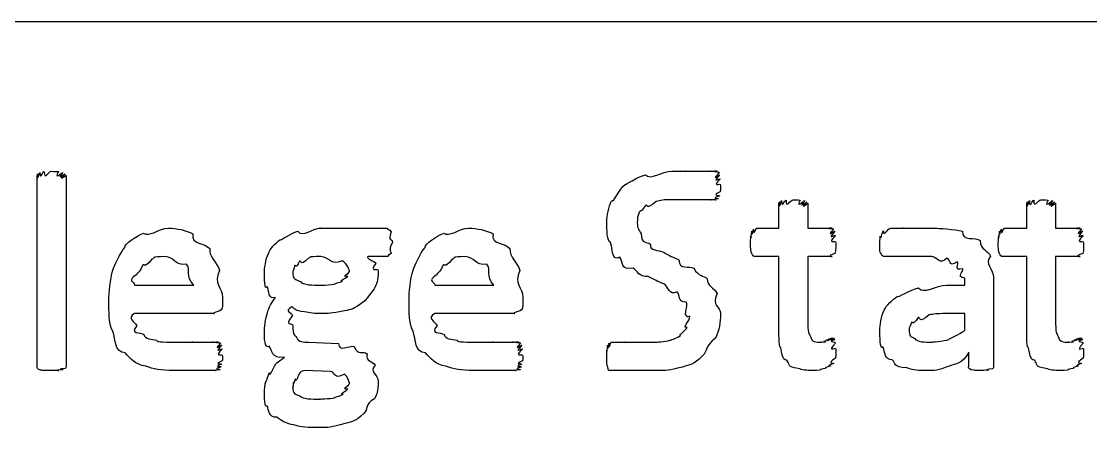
# Model space of a CAD drawing. Header units: millimetres. Extents: x 0 to 216, y 0 to 279.
# Drawn here: x 54.91 to 68.18, y 199.05 to 204.08 of the extents above; entities that cross this region are included whole.
import ezdxf

# ---------------------------------------------------------------- set-up
doc = ezdxf.new("R2010")
doc.units = ezdxf.units.MM
doc.layers.get('0').update_dxf_attribs({"linetype": 'CONTINUOUS'})

msp = doc.modelspace()

# ---------------------------------------------------------------- linework, layer by layer
at = {"color": 0}
for p, q in [((12.7, 204.082), (203.2, 204.082)), ((55.1106, 199.813), (55.1106, 202.172)), ((55.4687, 202.172), (55.4687, 199.813)), ((64.3103, 201.521), (64.3103, 201.83)), ((64.6688, 201.83), (64.6688, 201.521)), ((67.3834, 201.521), (67.3834, 201.83)), ((67.7414, 201.83), (67.7414, 201.521)), ((58.9097, 201.521), (59.4501, 201.521)), ((64.0348, 201.521), (64.3103, 201.521)), ((64.6688, 201.521), (64.9718, 201.521)), ((67.1079, 201.521), (67.3834, 201.521)), ((67.7414, 201.521), (68.0448, 201.521)), ((59.5161, 201.345), (59.5161, 201.345)), ((59.4554, 201.169), (59.213, 201.169)), ((64.3103, 201.169), (64.0292, 201.169)), ((64.3103, 200.276), (64.3103, 201.169)), ((64.9718, 201.169), (64.6688, 201.169)), ((64.6688, 201.169), (64.6688, 200.397)), ((67.3834, 201.169), (67.1022, 201.169)), ((67.3834, 200.276), (67.3834, 201.169)), ((68.0448, 201.169), (67.7414, 201.169)), ((67.7414, 201.169), (67.7414, 200.397)), ((58.9869, 200.992), (58.9869, 200.992)), ((66.6143, 200.816), (66.6143, 200.904)), ((66.9727, 200.91), (66.9727, 199.813)), ((56.3192, 200.816), (57.0523, 200.816)), ((60.0424, 200.816), (60.7755, 200.816)), ((66.3885, 200.816), (66.6143, 200.816)), ((57.4104, 200.667), (57.4104, 200.606)), ((61.1339, 200.667), (61.1339, 200.606)), ((57.3056, 200.463), (56.3192, 200.463)), ((61.0291, 200.463), (60.0424, 200.463)), ((63.5868, 200.463), (63.5868, 200.463)), ((66.6143, 200.463), (66.3773, 200.463)), ((66.6143, 200.254), (66.6143, 200.463)), ((58.4743, 200.11), (58.849, 200.094)), ((65.0159, 200.028), (65.0159, 200.028)), ((66.6641, 199.813), (66.6641, 199.984)), ((68.0889, 200.028), (68.0889, 200.028)), ((58.7446, 199.747), (58.4246, 199.758)), ((58.9869, 199.603), (58.9869, 199.603))]:
    msp.add_line(p, q, dxfattribs=at)
for points in [[(55.1106, 202.172), (55.1106, 202.08), (55.112, 202.186), (55.1159, 202.194)], [(55.1159, 202.194), (55.1215, 202.095), (55.1325, 202.207), (55.1438, 202.21)], [(55.1438, 202.21), (55.1462, 202.106), (55.1766, 202.222), (55.1988, 202.222)], [(55.1988, 202.222), (55.1946, 202.109), (55.2538, 202.227), (55.287, 202.227)], [(55.287, 202.227), (55.2648, 202.227), (55.353, 202.224), (55.3752, 202.222)], [(55.3752, 202.222), (55.3117, 202.106), (55.4193, 202.218), (55.4302, 202.21)], [(55.4302, 202.21), (55.3378, 202.095), (55.4535, 202.201), (55.4577, 202.194)], [(55.4577, 202.194), (55.3491, 202.08), (55.4687, 202.179), (55.4687, 202.172)], [(62.4018, 202.062), (62.399, 202.053), (62.5588, 202.157), (62.6551, 202.183)], [(62.6551, 202.183), (62.7119, 202.109), (62.8618, 202.227), (62.9804, 202.227)], [(62.9804, 202.227), (63.0054, 202.227), (63.0975, 202.227), (63.1567, 202.227)], [(63.1567, 202.227), (63.1239, 202.227), (63.27, 202.227), (63.3222, 202.227)], [(63.3222, 202.227), (63.3444, 202.227), (63.4189, 202.227), (63.4601, 202.227)], [(63.4601, 202.227), (63.4284, 202.227), (63.5317, 202.227), (63.5427, 202.227)], [(63.5427, 202.227), (63.4545, 202.227), (63.5663, 202.222), (63.5702, 202.21)], [(63.5702, 202.21), (63.4615, 202.091), (63.5758, 202.191), (63.5758, 202.178)], [(63.5758, 202.178), (63.4654, 202.064), (63.5811, 202.15), (63.5811, 202.128)], [(63.5811, 202.128), (63.4683, 202.025), (63.5868, 202.085), (63.5868, 202.056)], [(62.2363, 201.863), (62.2558, 201.83), (62.3316, 202.009), (62.4018, 202.062)], [(63.5811, 201.973), (63.4654, 201.918), (63.5787, 201.932), (63.5758, 201.918)], [(63.5868, 202.056), (63.5868, 201.965), (63.584, 201.998), (63.5811, 201.973)], [(62.1757, 201.599), (62.1757, 201.672), (62.1951, 201.786), (62.2363, 201.863)], [(62.7874, 201.852), (62.6498, 201.731), (62.6911, 201.825), (62.6551, 201.803)], [(62.9804, 201.874), (62.8731, 201.874), (62.8428, 201.866), (62.7874, 201.852)], [(63.1899, 201.874), (63.0245, 201.874), (63.0576, 201.874), (62.9804, 201.874)], [(63.3497, 201.874), (63.2672, 201.874), (63.252, 201.874), (63.1899, 201.874)], [(63.4601, 201.874), (63.3554, 201.874), (63.3938, 201.874), (63.3497, 201.874)], [(63.5317, 201.874), (63.4175, 201.874), (63.4929, 201.874), (63.4601, 201.874)], [(63.5593, 201.885), (63.4436, 201.874), (63.5427, 201.874), (63.5317, 201.874)], [(63.5758, 201.918), (63.4573, 201.888), (63.5663, 201.892), (63.5593, 201.885)], [(64.3103, 201.83), (64.3103, 201.731), (64.3117, 201.839), (64.316, 201.847)], [(64.316, 201.847), (64.3213, 201.745), (64.3322, 201.859), (64.3435, 201.863)], [(64.3435, 201.863), (64.346, 201.753), (64.3763, 201.869), (64.3985, 201.869)], [(64.3985, 201.869), (64.3943, 201.756), (64.4536, 201.874), (64.4867, 201.874)], [(64.4867, 201.874), (64.4645, 201.874), (64.5527, 201.871), (64.5749, 201.869)], [(64.5749, 201.869), (64.5114, 201.753), (64.619, 201.866), (64.6299, 201.863)], [(64.6299, 201.863), (64.5375, 201.745), (64.6536, 201.854), (64.6575, 201.847)], [(64.6575, 201.847), (64.5488, 201.731), (64.6688, 201.833), (64.6688, 201.83)], [(67.3834, 201.83), (67.3834, 201.731), (67.3848, 201.839), (67.3887, 201.847)], [(67.3887, 201.847), (67.3943, 201.745), (67.4053, 201.859), (67.4165, 201.863)], [(67.4165, 201.863), (67.419, 201.753), (67.4494, 201.869), (67.4716, 201.869)], [(67.4716, 201.869), (67.4673, 201.756), (67.5266, 201.874), (67.5598, 201.874)], [(67.5598, 201.874), (67.5375, 201.874), (67.6257, 201.871), (67.648, 201.869)], [(67.648, 201.869), (67.5845, 201.753), (67.6921, 201.866), (67.703, 201.863)], [(67.703, 201.863), (67.6106, 201.745), (67.7263, 201.854), (67.7305, 201.847)], [(67.7305, 201.847), (67.6219, 201.731), (67.7414, 201.833), (67.7414, 201.83)], [(62.5782, 201.72), (62.5464, 201.623), (62.556, 201.659), (62.556, 201.626)], [(62.6551, 201.803), (62.5796, 201.687), (62.5962, 201.753), (62.5782, 201.72)], [(62.2198, 201.345), (62.1757, 201.356), (62.1757, 201.5), (62.1757, 201.599)], [(62.556, 201.626), (62.5464, 201.524), (62.5697, 201.502), (62.6001, 201.456)], [(56.1979, 201.284), (56.1936, 201.323), (56.3369, 201.42), (56.4293, 201.461)], [(56.4293, 201.461), (56.4956, 201.403), (56.6237, 201.521), (56.738, 201.521)], [(56.738, 201.521), (56.8441, 201.521), (56.9556, 201.497), (57.041, 201.45)], [(57.041, 201.45), (57.0135, 201.312), (57.1955, 201.345), (57.2505, 201.268)], [(58.1215, 201.378), (58.1187, 201.356), (58.2567, 201.461), (58.342, 201.483)], [(58.342, 201.483), (58.4094, 201.403), (58.5241, 201.521), (58.6232, 201.521)], [(58.6232, 201.521), (58.5639, 201.521), (58.728, 201.521), (58.7721, 201.521)], [(58.7721, 201.521), (58.7735, 201.521), (58.8656, 201.521), (58.9097, 201.521)], [(59.4501, 201.521), (59.4349, 201.521), (59.4886, 201.506), (59.4995, 201.477)], [(59.4995, 201.477), (59.4568, 201.345), (59.5161, 201.403), (59.5161, 201.345)], [(59.9211, 201.284), (59.9172, 201.323), (60.0604, 201.42), (60.1528, 201.461)], [(60.1528, 201.461), (60.2188, 201.403), (60.3472, 201.521), (60.4615, 201.521)], [(60.4615, 201.521), (60.5677, 201.521), (60.6792, 201.497), (60.7646, 201.45)], [(60.7646, 201.45), (60.737, 201.312), (60.9191, 201.345), (60.9741, 201.268)], [(62.6001, 201.456), (62.6057, 201.312), (62.6678, 201.363), (62.7158, 201.323)], [(63.9632, 201.428), (63.9643, 201.363), (63.9699, 201.468), (63.9741, 201.483)], [(63.9741, 201.483), (63.9755, 201.392), (63.9879, 201.506), (63.996, 201.511)], [(63.996, 201.511), (63.9932, 201.403), (64.0196, 201.521), (64.0348, 201.521)], [(64.9718, 201.521), (64.8751, 201.521), (64.9841, 201.517), (64.9884, 201.511)], [(64.9884, 201.511), (64.8864, 201.392), (65.0007, 201.497), (65.005, 201.483)], [(65.005, 201.483), (64.8945, 201.363), (65.0102, 201.45), (65.0102, 201.428)], [(65.5669, 201.422), (65.5726, 201.359), (65.5863, 201.466), (65.6057, 201.488)], [(65.6057, 201.488), (65.6086, 201.403), (65.6551, 201.521), (65.6992, 201.521)], [(65.6992, 201.521), (65.6967, 201.521), (65.7945, 201.521), (65.8537, 201.521)], [(65.8537, 201.521), (65.8153, 201.521), (65.9751, 201.521), (66.0411, 201.521)], [(66.0411, 201.521), (66.0686, 201.521), (66.1804, 201.521), (66.2506, 201.521)], [(66.2506, 201.521), (66.27, 201.521), (66.4944, 201.508), (66.5868, 201.483)], [(66.5868, 201.483), (66.5716, 201.352), (66.7523, 201.418), (66.8073, 201.367)], [(67.0359, 201.428), (67.0373, 201.363), (67.0429, 201.468), (67.0472, 201.483)], [(67.0472, 201.483), (67.0486, 201.392), (67.0609, 201.506), (67.0691, 201.511)], [(67.0691, 201.511), (67.0662, 201.403), (67.0927, 201.521), (67.1079, 201.521)], [(68.0448, 201.521), (67.9482, 201.521), (68.0572, 201.517), (68.0614, 201.511)], [(68.0614, 201.511), (67.9595, 201.392), (68.0738, 201.497), (68.078, 201.483)], [(68.078, 201.483), (67.9676, 201.363), (68.0833, 201.45), (68.0833, 201.428)], [(57.9783, 201.208), (57.9974, 201.264), (58.0623, 201.334), (58.1215, 201.378)], [(59.5161, 201.345), (59.4568, 201.224), (59.5104, 201.236), (59.4995, 201.208)], [(62.3355, 201.163), (62.2335, 201.099), (62.2487, 201.275), (62.2198, 201.345)], [(62.7158, 201.323), (62.7006, 201.235), (62.8177, 201.253), (62.8812, 201.224)], [(63.9576, 201.345), (63.9576, 201.319), (63.959, 201.406), (63.9632, 201.428)], [(63.9741, 201.208), (63.9576, 201.224), (63.9576, 201.282), (63.9576, 201.345)], [(65.0102, 201.428), (64.8974, 201.319), (65.0159, 201.378), (65.0159, 201.345)], [(65.0159, 201.345), (65.0159, 201.224), (65.0117, 201.236), (65.005, 201.208)], [(65.5616, 201.323), (65.5616, 201.315), (65.563, 201.4), (65.5669, 201.422)], [(65.5616, 201.257), (65.5616, 201.249), (65.5616, 201.301), (65.5616, 201.323)], [(66.8073, 201.367), (66.8031, 201.249), (66.9078, 201.252), (66.9339, 201.174)], [(67.0306, 201.345), (67.0306, 201.319), (67.032, 201.406), (67.0359, 201.428)], [(67.0472, 201.208), (67.0306, 201.224), (67.0306, 201.282), (67.0306, 201.345)], [(68.0833, 201.428), (67.9704, 201.319), (68.0889, 201.378), (68.0889, 201.345)], [(68.0889, 201.345), (68.0889, 201.224), (68.0847, 201.236), (68.078, 201.208)], [(56.049, 201.003), (56.0684, 201.05), (56.1344, 201.208), (56.1979, 201.284)], [(56.6939, 201.169), (56.5203, 201.169), (56.581, 201.158), (56.534, 201.136)], [(56.9641, 201.075), (56.818, 201.05), (56.8152, 201.169), (56.6939, 201.169)], [(57.2505, 201.268), (57.241, 201.158), (57.3458, 201.1), (57.3719, 200.998)], [(57.9286, 200.981), (57.9286, 201.01), (57.9452, 201.141), (57.9783, 201.208)], [(58.6285, 201.169), (58.4535, 201.169), (58.5184, 201.163), (58.4743, 201.152)], [(58.8931, 201.119), (58.7446, 201.05), (58.7417, 201.169), (58.6285, 201.169)], [(59.213, 201.169), (59.1855, 201.143), (59.2928, 201.115), (59.3122, 201.086)], [(59.4995, 201.208), (59.4349, 201.169), (59.4734, 201.169), (59.4554, 201.169)], [(59.7726, 201.003), (59.7916, 201.05), (59.8579, 201.208), (59.9211, 201.284)], [(60.4174, 201.169), (60.2439, 201.169), (60.3042, 201.158), (60.2576, 201.136)], [(60.6873, 201.075), (60.5413, 201.05), (60.5384, 201.169), (60.4174, 201.169)], [(60.9741, 201.268), (60.9646, 201.158), (61.069, 201.1), (61.0955, 200.998)], [(62.8812, 201.224), (62.9433, 201.176), (63.0054, 201.163), (63.0686, 201.13)], [(64.0292, 201.169), (63.9822, 201.169), (63.9879, 201.181), (63.9741, 201.208)], [(65.005, 201.208), (64.8836, 201.169), (64.9855, 201.169), (64.9718, 201.169)], [(65.5782, 201.208), (65.5645, 201.209), (65.5645, 201.238), (65.5616, 201.257)], [(65.6001, 201.18), (65.5796, 201.182), (65.5849, 201.196), (65.5782, 201.208)], [(65.6276, 201.169), (65.5948, 201.169), (65.6071, 201.172), (65.6001, 201.18)], [(65.6992, 201.169), (65.6195, 201.169), (65.6414, 201.169), (65.6276, 201.169)], [(65.8206, 201.169), (65.6855, 201.169), (65.7324, 201.169), (65.6992, 201.169)], [(65.986, 201.169), (65.8992, 201.169), (65.8675, 201.169), (65.8206, 201.169)], [(66.2065, 201.169), (66.0273, 201.169), (66.052, 201.169), (65.986, 201.169)], [(66.3938, 201.152), (66.3004, 201.05), (66.2795, 201.169), (66.2065, 201.169)], [(66.9339, 201.174), (66.8542, 201.094), (66.9727, 201.009), (66.9727, 200.91)], [(67.1022, 201.169), (67.0553, 201.169), (67.0609, 201.181), (67.0472, 201.208)], [(68.078, 201.208), (67.9566, 201.169), (68.0586, 201.169), (68.0448, 201.169)], [(56.4183, 201.059), (56.3658, 200.948), (56.3644, 200.992), (56.3467, 200.948)], [(56.534, 201.136), (56.4293, 201.01), (56.4515, 201.091), (56.4183, 201.059)], [(57.0523, 200.816), (56.939, 200.926), (57.0258, 201.012), (56.9641, 201.075)], [(58.3036, 201.059), (58.2814, 200.955), (58.2814, 201.012), (58.2814, 200.987)], [(58.3639, 201.114), (58.3103, 200.999), (58.3173, 201.081), (58.3036, 201.059)], [(58.4743, 201.152), (58.3653, 201.032), (58.3928, 201.132), (58.3639, 201.114)], [(58.9869, 200.992), (58.9869, 200.988), (58.9552, 201.089), (58.8931, 201.119)], [(59.3122, 201.086), (59.2212, 200.97), (59.3397, 201.031), (59.3397, 200.998)], [(60.1416, 201.059), (60.0893, 200.948), (60.0879, 200.992), (60.0699, 200.948)], [(60.2576, 201.136), (60.1528, 201.01), (60.1747, 201.091), (60.1416, 201.059)], [(60.7755, 200.816), (60.6626, 200.926), (60.7494, 201.012), (60.6873, 201.075)], [(62.5009, 201.025), (62.3327, 200.995), (62.3866, 201.111), (62.3355, 201.163)], [(63.0686, 201.13), (63.0714, 200.995), (63.197, 201.065), (63.2562, 201.025)], [(66.5208, 201.103), (66.4023, 201.028), (66.445, 201.141), (66.3938, 201.152)], [(66.5925, 201.02), (66.4683, 200.984), (66.5536, 201.081), (66.5208, 201.103)], [(55.9992, 200.634), (55.9992, 200.713), (56.0158, 200.893), (56.049, 201.003)], [(56.3467, 200.948), (56.2116, 200.863), (56.3192, 200.863), (56.3192, 200.816)], [(57.3719, 200.998), (57.2918, 200.834), (57.4104, 200.784), (57.4104, 200.667)], [(57.9617, 200.799), (57.9286, 200.739), (57.9286, 200.911), (57.9286, 200.981)], [(58.2814, 200.987), (58.2814, 200.878), (58.3117, 200.893), (58.3752, 200.86)], [(58.8987, 200.866), (58.8395, 200.867), (58.9499, 200.904), (58.965, 200.926)], [(58.965, 200.926), (58.8684, 200.911), (58.9869, 200.97), (58.9869, 200.992)], [(59.3397, 200.998), (59.3397, 200.852), (59.3231, 200.838), (59.2899, 200.772)], [(59.7228, 200.634), (59.7228, 200.713), (59.7394, 200.893), (59.7726, 201.003)], [(60.0699, 200.948), (59.9352, 200.863), (60.0424, 200.863), (60.0424, 200.816)], [(61.0955, 200.998), (61.0154, 200.834), (61.1339, 200.784), (61.1339, 200.667)], [(62.6883, 200.921), (62.5725, 200.918), (62.563, 200.988), (62.5009, 201.025)], [(62.8812, 200.833), (62.8177, 200.856), (62.7546, 200.89), (62.6883, 200.921)], [(63.2562, 201.025), (63.3113, 200.918), (63.3734, 200.944), (63.4213, 200.893)], [(66.6143, 200.904), (66.4986, 200.918), (66.6062, 200.987), (66.5925, 201.02)], [(58.0665, 200.662), (57.9755, 200.635), (57.9864, 200.747), (57.9617, 200.799)], [(58.3752, 200.86), (58.4055, 200.816), (58.5241, 200.816), (58.6341, 200.816)], [(58.6341, 200.816), (58.6962, 200.816), (58.7498, 200.819), (58.7939, 200.827)], [(58.7939, 200.827), (58.7844, 200.834), (58.8726, 200.851), (58.8987, 200.866)], [(59.2899, 200.772), (59.1552, 200.603), (59.2088, 200.648), (59.1467, 200.601)], [(63.0467, 200.733), (62.9433, 200.679), (62.9433, 200.802), (62.8812, 200.833)], [(63.4213, 200.893), (63.4104, 200.816), (63.5123, 200.78), (63.5427, 200.711)], [(65.7821, 200.678), (65.7779, 200.653), (65.9377, 200.761), (66.0411, 200.783)], [(66.0411, 200.783), (66.1017, 200.697), (66.2587, 200.816), (66.3885, 200.816)], [(57.967, 200.474), (57.9797, 200.54), (58.0249, 200.606), (58.0665, 200.662)], [(63.1624, 200.606), (63.0382, 200.606), (63.0936, 200.696), (63.0467, 200.733)], [(63.5427, 200.711), (63.4683, 200.558), (63.5868, 200.558), (63.5868, 200.463)], [(65.6167, 200.507), (65.6389, 200.562), (65.7119, 200.634), (65.7821, 200.678)], [(56.049, 200.248), (55.9992, 200.312), (55.9992, 200.487), (55.9992, 200.634)], [(57.4104, 200.606), (57.4104, 200.507), (57.3994, 200.518), (57.3775, 200.496)], [(58.2704, 200.546), (58.16, 200.488), (58.2757, 200.481), (58.2757, 200.441)], [(58.4246, 200.485), (58.3103, 200.496), (58.3061, 200.524), (58.2704, 200.546)], [(59.1467, 200.601), (59.031, 200.51), (59.0091, 200.521), (58.9209, 200.496)], [(59.7726, 200.248), (59.7228, 200.312), (59.7228, 200.487), (59.7228, 200.634)], [(61.1339, 200.606), (61.1339, 200.507), (61.123, 200.518), (61.1008, 200.496)], [(63.2065, 200.43), (63.0975, 200.393), (63.1913, 200.558), (63.1624, 200.606)], [(65.5616, 200.265), (65.5616, 200.305), (65.5796, 200.437), (65.6167, 200.507)], [(56.3192, 200.463), (56.2116, 200.408), (56.3273, 200.358), (56.3467, 200.314)], [(57.3775, 200.496), (57.2477, 200.463), (57.3306, 200.463), (57.3056, 200.463)], [(57.9286, 200.237), (57.9286, 200.283), (57.9409, 200.404), (57.967, 200.474)], [(58.2757, 200.441), (58.1628, 200.294), (58.2814, 200.361), (58.2814, 200.314)], [(58.6341, 200.463), (58.5597, 200.463), (58.4909, 200.47), (58.4246, 200.485)], [(58.9209, 200.496), (58.7403, 200.463), (58.7403, 200.463), (58.6341, 200.463)], [(60.0424, 200.463), (59.9352, 200.408), (60.0509, 200.358), (60.0699, 200.314)], [(61.1008, 200.496), (60.9713, 200.463), (61.0538, 200.463), (61.0291, 200.463)], [(63.1733, 200.292), (63.0975, 200.272), (63.2065, 200.378), (63.2065, 200.43)], [(63.5868, 200.463), (63.5868, 200.353), (63.5663, 200.254), (63.5261, 200.165)], [(64.6688, 200.397), (64.6659, 200.206), (64.6797, 200.229), (64.7016, 200.182)], [(66.0358, 200.414), (65.9585, 200.298), (65.9709, 200.378), (65.9529, 200.353)], [(66.1734, 200.447), (66.0315, 200.327), (66.0714, 200.428), (66.0358, 200.414)], [(66.3773, 200.463), (66.263, 200.463), (66.2312, 200.458), (66.1734, 200.447)], [(67.7414, 200.397), (67.739, 200.206), (67.7527, 200.229), (67.7746, 200.182)], [(56.2031, 199.978), (56.0684, 199.978), (56.0846, 200.141), (56.049, 200.248)], [(56.3467, 200.314), (56.2487, 200.206), (56.3933, 200.237), (56.4349, 200.204)], [(58.2814, 200.314), (58.2814, 200.188), (58.2979, 200.206), (58.3311, 200.165)], [(59.9267, 199.978), (59.7916, 199.978), (59.8082, 200.141), (59.7726, 200.248)], [(60.0699, 200.314), (59.9722, 200.206), (60.1169, 200.237), (60.1581, 200.204)], [(63.0908, 200.193), (63.0576, 200.194), (63.1543, 200.255), (63.1733, 200.292)], [(64.3322, 200.044), (64.3103, 200.014), (64.3103, 200.188), (64.3103, 200.276)], [(65.6001, 200.05), (65.5616, 200.014), (65.5616, 200.183), (65.5616, 200.265)], [(65.9529, 200.353), (65.9211, 200.25), (65.9253, 200.305), (65.9253, 200.276)], [(65.9253, 200.276), (65.9211, 200.168), (65.9486, 200.183), (65.997, 200.154)], [(66.4161, 200.144), (66.4284, 200.157), (66.5441, 200.206), (66.6143, 200.254)], [(67.4053, 200.044), (67.3834, 200.014), (67.3834, 200.188), (67.3834, 200.276)], [(56.4349, 200.204), (56.4473, 200.144), (56.5284, 200.15), (56.5947, 200.133)], [(56.5947, 200.133), (56.5796, 200.11), (56.7408, 200.11), (56.8371, 200.11)], [(56.8371, 200.11), (56.8702, 200.11), (56.9817, 200.11), (57.041, 200.11)], [(57.041, 200.11), (56.9874, 200.11), (57.1486, 200.11), (57.1899, 200.11)], [(57.1899, 200.11), (57.1899, 200.11), (57.2685, 200.11), (57.2946, 200.11)], [(57.2946, 200.11), (57.2453, 200.11), (57.3458, 200.11), (57.361, 200.11)], [(57.361, 200.11), (57.2699, 200.11), (57.3786, 200.106), (57.3828, 200.099)], [(57.9893, 200.061), (57.9286, 200.014), (57.9286, 200.174), (57.9286, 200.237)], [(58.3311, 200.165), (58.3501, 200.11), (58.4151, 200.11), (58.4743, 200.11)], [(60.1581, 200.204), (60.1708, 200.144), (60.252, 200.15), (60.3179, 200.133)], [(60.3179, 200.133), (60.3031, 200.11), (60.4643, 200.11), (60.5607, 200.11)], [(60.5607, 200.11), (60.5938, 200.11), (60.7053, 200.11), (60.7646, 200.11)], [(60.7646, 200.11), (60.7109, 200.11), (60.8722, 200.11), (60.9134, 200.11)], [(60.9134, 200.11), (60.9134, 200.11), (60.9921, 200.11), (61.0182, 200.11)], [(61.0182, 200.11), (60.9685, 200.11), (61.069, 200.11), (61.0842, 200.11)], [(61.0842, 200.11), (60.9935, 200.11), (61.1022, 200.106), (61.1064, 200.099)], [(62.2032, 200.099), (62.2004, 199.992), (62.2198, 200.11), (62.2307, 200.11)], [(62.2307, 200.11), (62.2268, 200.11), (62.2653, 200.11), (62.2914, 200.11)], [(62.2914, 200.11), (62.2819, 200.11), (62.3577, 200.11), (62.4018, 200.11)], [(62.4018, 200.11), (62.3743, 200.11), (62.5038, 200.11), (62.5669, 200.11)], [(62.5669, 200.11), (62.6166, 200.11), (62.702, 200.11), (62.7874, 200.11)], [(62.7874, 200.11), (62.7627, 200.11), (62.9059, 200.117), (62.9585, 200.133)], [(62.9585, 200.133), (62.9832, 200.139), (63.0534, 200.167), (63.0908, 200.193)], [(63.5261, 200.165), (63.3885, 200.058), (63.4298, 200.002), (63.3607, 199.94)], [(64.7016, 200.182), (64.7139, 200.11), (64.7707, 200.11), (64.8339, 200.11)], [(64.8339, 200.11), (64.7982, 200.11), (64.8741, 200.112), (64.8892, 200.116)], [(64.8892, 200.116), (64.8286, 200.121), (64.9168, 200.128), (64.9277, 200.133)], [(64.9277, 200.133), (64.8533, 200.133), (64.9524, 200.145), (64.9609, 200.149)], [(64.9609, 200.149), (64.8727, 200.144), (64.9799, 200.16), (64.9884, 200.16)], [(64.9884, 200.16), (64.8836, 200.144), (64.9951, 200.157), (64.9993, 200.154)], [(64.9993, 200.154), (64.8903, 200.139), (65.005, 200.149), (65.005, 200.138)], [(65.005, 200.138), (64.8945, 200.121), (65.0102, 200.117), (65.0102, 200.099)], [(65.997, 200.154), (66.0206, 200.11), (66.1197, 200.11), (66.2122, 200.11)], [(66.2122, 200.11), (66.1857, 200.11), (66.3526, 200.121), (66.4161, 200.144)], [(67.7746, 200.182), (67.787, 200.11), (67.8438, 200.11), (67.9069, 200.11)], [(67.9069, 200.11), (67.8713, 200.11), (67.9468, 200.112), (67.9619, 200.116)], [(67.9619, 200.116), (67.9016, 200.121), (67.9898, 200.128), (68.0007, 200.133)], [(68.0007, 200.133), (67.9263, 200.133), (68.0254, 200.145), (68.0339, 200.149)], [(68.0339, 200.149), (67.9457, 200.144), (68.053, 200.16), (68.0614, 200.16)], [(68.0614, 200.16), (67.9566, 200.144), (68.0681, 200.157), (68.0724, 200.154)], [(68.0724, 200.154), (67.9633, 200.139), (68.078, 200.149), (68.078, 200.138)], [(68.078, 200.138), (67.9676, 200.121), (68.0833, 200.117), (68.0833, 200.099)], [(56.4568, 199.813), (56.3217, 199.831), (56.2723, 199.904), (56.2031, 199.978)], [(57.3828, 200.099), (57.2809, 199.981), (57.3952, 200.086), (57.3994, 200.072)], [(57.3994, 200.072), (57.2893, 199.956), (57.4051, 200.044), (57.4051, 200.022)], [(57.4051, 200.022), (57.2918, 199.912), (57.4104, 199.973), (57.4104, 199.94)], [(58.1766, 199.923), (58.0087, 199.904), (58.0291, 200.006), (57.9893, 200.061)], [(58.849, 200.094), (58.8465, 199.978), (58.9827, 200.077), (59.0419, 200.055)], [(59.0419, 200.055), (59.086, 199.937), (59.1577, 200.007), (59.2018, 199.967)], [(60.1804, 199.813), (60.0452, 199.831), (59.9955, 199.904), (59.9267, 199.978)], [(61.1064, 200.099), (61.0044, 199.981), (61.1188, 200.086), (61.123, 200.072)], [(61.123, 200.072), (61.0126, 199.956), (61.1283, 200.044), (61.1283, 200.022)], [(61.1283, 200.022), (61.0154, 199.912), (61.1339, 199.973), (61.1339, 199.94)], [(62.1757, 200.011), (62.1785, 199.952), (62.1827, 200.057), (62.1866, 200.072)], [(62.1757, 199.923), (62.1757, 199.904), (62.1757, 199.989), (62.1757, 200.011)], [(62.1866, 200.072), (62.1894, 199.981), (62.1993, 200.095), (62.2032, 200.099)], [(64.4095, 199.885), (64.3435, 199.886), (64.3502, 199.981), (64.3322, 200.044)], [(65.0102, 200.099), (64.8974, 199.967), (65.0159, 200.057), (65.0159, 200.028)], [(65.0159, 200.028), (65.0159, 199.89), (65.0131, 199.941), (65.0102, 199.912)], [(65.7158, 199.89), (65.6167, 199.89), (65.629, 199.987), (65.6001, 200.05)], [(66.6641, 199.984), (66.5759, 199.831), (66.5095, 199.849), (66.4214, 199.813)], [(67.4825, 199.885), (67.4165, 199.886), (67.4232, 199.981), (67.4053, 200.044)], [(68.0833, 200.099), (67.9704, 199.967), (68.0889, 200.057), (68.0889, 200.028)], [(68.0889, 200.028), (68.0889, 199.89), (68.0861, 199.941), (68.0833, 199.912)], [(57.4051, 199.879), (57.2893, 199.824), (57.4022, 199.849), (57.3994, 199.835)], [(57.4104, 199.94), (57.4104, 199.857), (57.4075, 199.897), (57.4051, 199.879)], [(58.0665, 199.829), (58.0528, 199.838), (58.1353, 199.893), (58.1766, 199.923)], [(59.2018, 199.967), (59.1742, 199.86), (59.279, 199.882), (59.3012, 199.824)], [(61.1283, 199.879), (61.0126, 199.824), (61.1258, 199.849), (61.123, 199.835)], [(61.1339, 199.94), (61.1339, 199.857), (61.1311, 199.897), (61.1283, 199.879)], [(62.1866, 199.802), (62.1757, 199.815), (62.1757, 199.871), (62.1757, 199.923)], [(63.3607, 199.94), (63.2478, 199.82), (63.2079, 199.835), (63.1126, 199.802)], [(64.5474, 199.785), (64.4123, 199.797), (64.4454, 199.84), (64.4095, 199.885)], [(64.9884, 199.846), (64.8727, 199.805), (64.9676, 199.824), (64.9496, 199.813)], [(65.0102, 199.912), (64.8903, 199.831), (64.9993, 199.86), (64.9884, 199.846)], [(65.8978, 199.791), (65.7158, 199.802), (65.7669, 199.846), (65.7158, 199.89)], [(67.6204, 199.785), (67.4853, 199.797), (67.5185, 199.84), (67.4825, 199.885)], [(68.0614, 199.846), (67.9457, 199.805), (68.0406, 199.824), (68.0226, 199.813)], [(68.0833, 199.912), (67.9633, 199.831), (68.0724, 199.86), (68.0614, 199.846)], [(55.1159, 199.785), (55.1106, 199.783), (55.1106, 199.802), (55.1106, 199.813)], [(55.1438, 199.769), (55.1215, 199.771), (55.1229, 199.781), (55.1159, 199.785)], [(55.1988, 199.758), (55.1462, 199.76), (55.1575, 199.765), (55.1438, 199.769)], [(55.287, 199.758), (55.1946, 199.758), (55.2235, 199.758), (55.1988, 199.758)], [(55.3752, 199.758), (55.2648, 199.758), (55.3226, 199.758), (55.287, 199.758)], [(55.4302, 199.769), (55.3117, 199.76), (55.3999, 199.76), (55.3752, 199.758)], [(55.4577, 199.785), (55.3378, 199.771), (55.444, 199.776), (55.4302, 199.769)], [(55.4687, 199.813), (55.4662, 199.783), (55.4648, 199.792), (55.4577, 199.785)], [(56.8043, 199.758), (56.6388, 199.758), (56.5559, 199.776), (56.4568, 199.813)], [(57.0191, 199.758), (56.8484, 199.758), (56.8812, 199.758), (56.8043, 199.758)], [(57.1955, 199.758), (57.0978, 199.758), (57.0851, 199.758), (57.0191, 199.758)], [(57.3222, 199.758), (57.2012, 199.758), (57.2463, 199.758), (57.1955, 199.758)], [(57.3775, 199.769), (57.2671, 199.758), (57.3553, 199.758), (57.3222, 199.758)], [(57.3938, 199.802), (57.2781, 199.776), (57.3842, 199.78), (57.3775, 199.769)], [(57.3994, 199.835), (57.2851, 199.797), (57.3966, 199.813), (57.3938, 199.802)], [(57.9452, 199.625), (57.9508, 199.59), (57.9699, 199.697), (57.9893, 199.73)], [(57.9893, 199.73), (57.9907, 199.656), (58.0362, 199.796), (58.0665, 199.829)], [(58.4246, 199.758), (58.3477, 199.74), (58.371, 199.722), (58.353, 199.703)], [(58.9209, 199.713), (58.7802, 199.634), (58.8176, 199.747), (58.7446, 199.747)], [(58.9869, 199.603), (58.9869, 199.585), (58.965, 199.689), (58.9209, 199.713)], [(59.3012, 199.824), (59.2212, 199.747), (59.3397, 199.705), (59.3397, 199.631)], [(60.5275, 199.758), (60.362, 199.758), (60.2795, 199.776), (60.1804, 199.813)], [(60.7427, 199.758), (60.5716, 199.758), (60.6048, 199.758), (60.5275, 199.758)], [(60.9191, 199.758), (60.821, 199.758), (60.8087, 199.758), (60.7427, 199.758)], [(61.0457, 199.758), (60.9244, 199.758), (60.9699, 199.758), (60.9191, 199.758)], [(61.1008, 199.769), (60.9907, 199.758), (61.0789, 199.758), (61.0457, 199.758)], [(61.1173, 199.802), (61.0016, 199.776), (61.1078, 199.78), (61.1008, 199.769)], [(61.123, 199.835), (61.0087, 199.797), (61.1202, 199.813), (61.1173, 199.802)], [(62.2141, 199.758), (62.1894, 199.758), (62.1937, 199.771), (62.1866, 199.802)], [(62.2861, 199.758), (62.2155, 199.758), (62.2282, 199.758), (62.2141, 199.758)], [(62.4184, 199.758), (62.2861, 199.758), (62.3217, 199.758), (62.2861, 199.758)], [(62.5948, 199.758), (62.5066, 199.758), (62.4692, 199.758), (62.4184, 199.758)], [(62.804, 199.758), (62.6389, 199.758), (62.6607, 199.758), (62.5948, 199.758)], [(63.1126, 199.802), (62.9391, 199.758), (62.9144, 199.758), (62.804, 199.758)], [(64.7404, 199.758), (64.6409, 199.758), (64.6024, 199.766), (64.5474, 199.785)], [(64.8173, 199.763), (64.7404, 199.758), (64.7651, 199.758), (64.7404, 199.758)], [(64.8892, 199.785), (64.7912, 199.769), (64.8423, 199.77), (64.8173, 199.763)], [(64.9496, 199.813), (64.8353, 199.783), (64.9111, 199.792), (64.8892, 199.785)], [(66.1402, 199.758), (65.9765, 199.758), (65.9709, 199.769), (65.8978, 199.791)], [(66.4214, 199.813), (66.2809, 199.758), (66.2397, 199.758), (66.1402, 199.758)], [(66.6806, 199.78), (66.6489, 199.78), (66.6641, 199.797), (66.6641, 199.813)], [(66.73, 199.763), (66.6708, 199.765), (66.6916, 199.771), (66.6806, 199.78)], [(66.8182, 199.758), (66.7149, 199.758), (66.7523, 199.759), (66.73, 199.763)], [(66.9064, 199.763), (66.7921, 199.758), (66.8584, 199.758), (66.8182, 199.758)], [(66.9562, 199.78), (66.832, 199.765), (66.9286, 199.766), (66.9064, 199.763)], [(66.9727, 199.813), (66.9727, 199.78), (66.9671, 199.787), (66.9562, 199.78)], [(67.8134, 199.758), (67.7139, 199.758), (67.6755, 199.766), (67.6204, 199.785)], [(67.8903, 199.763), (67.8134, 199.758), (67.8381, 199.758), (67.8134, 199.758)], [(67.9619, 199.785), (67.8642, 199.769), (67.9154, 199.77), (67.8903, 199.763)], [(68.0226, 199.813), (67.9083, 199.783), (67.9842, 199.792), (67.9619, 199.785)], [(57.9286, 199.504), (57.9286, 199.512), (57.9342, 199.585), (57.9452, 199.625)], [(58.287, 199.609), (58.2814, 199.523), (58.2814, 199.575), (58.2814, 199.559)], [(58.3089, 199.653), (58.2884, 199.557), (58.2895, 199.624), (58.287, 199.609)], [(58.353, 199.703), (58.3103, 199.585), (58.3198, 199.668), (58.3089, 199.653)], [(58.965, 199.532), (58.8684, 199.512), (58.9869, 199.578), (58.9869, 199.603)], [(59.3397, 199.631), (59.3397, 199.479), (59.3245, 199.481), (59.2956, 199.41)], [(57.9617, 199.322), (57.9286, 199.288), (57.9286, 199.438), (57.9286, 199.504)], [(58.2814, 199.559), (58.2814, 199.457), (58.3103, 199.47), (58.3696, 199.444)], [(58.3696, 199.444), (58.4027, 199.405), (58.5156, 199.405), (58.6232, 199.405)], [(58.7939, 199.421), (58.7887, 199.427), (58.8779, 199.447), (58.9044, 199.465)], [(58.9044, 199.465), (58.8437, 199.464), (58.9538, 199.507), (58.965, 199.532)], [(58.0831, 199.179), (57.9755, 199.178), (57.9864, 199.267), (57.9617, 199.322)], [(58.6232, 199.405), (58.5791, 199.405), (58.7498, 199.41), (58.7939, 199.421)], [(59.2956, 199.41), (59.1633, 199.339), (59.2212, 199.281), (59.1633, 199.228)], [(58.2923, 199.085), (58.2041, 199.096), (58.1381, 199.139), (58.0831, 199.179)], [(59.1633, 199.228), (59.0448, 199.116), (59.0268, 199.132), (58.9319, 199.102)], [(58.6066, 199.052), (58.3766, 199.052), (58.3805, 199.063), (58.2923, 199.085)], [(58.9319, 199.102), (58.7403, 199.052), (58.7304, 199.052), (58.6066, 199.052)]]:
    msp.add_open_spline(points, degree=3, dxfattribs=at)

doc.saveas('drawing.dxf')
